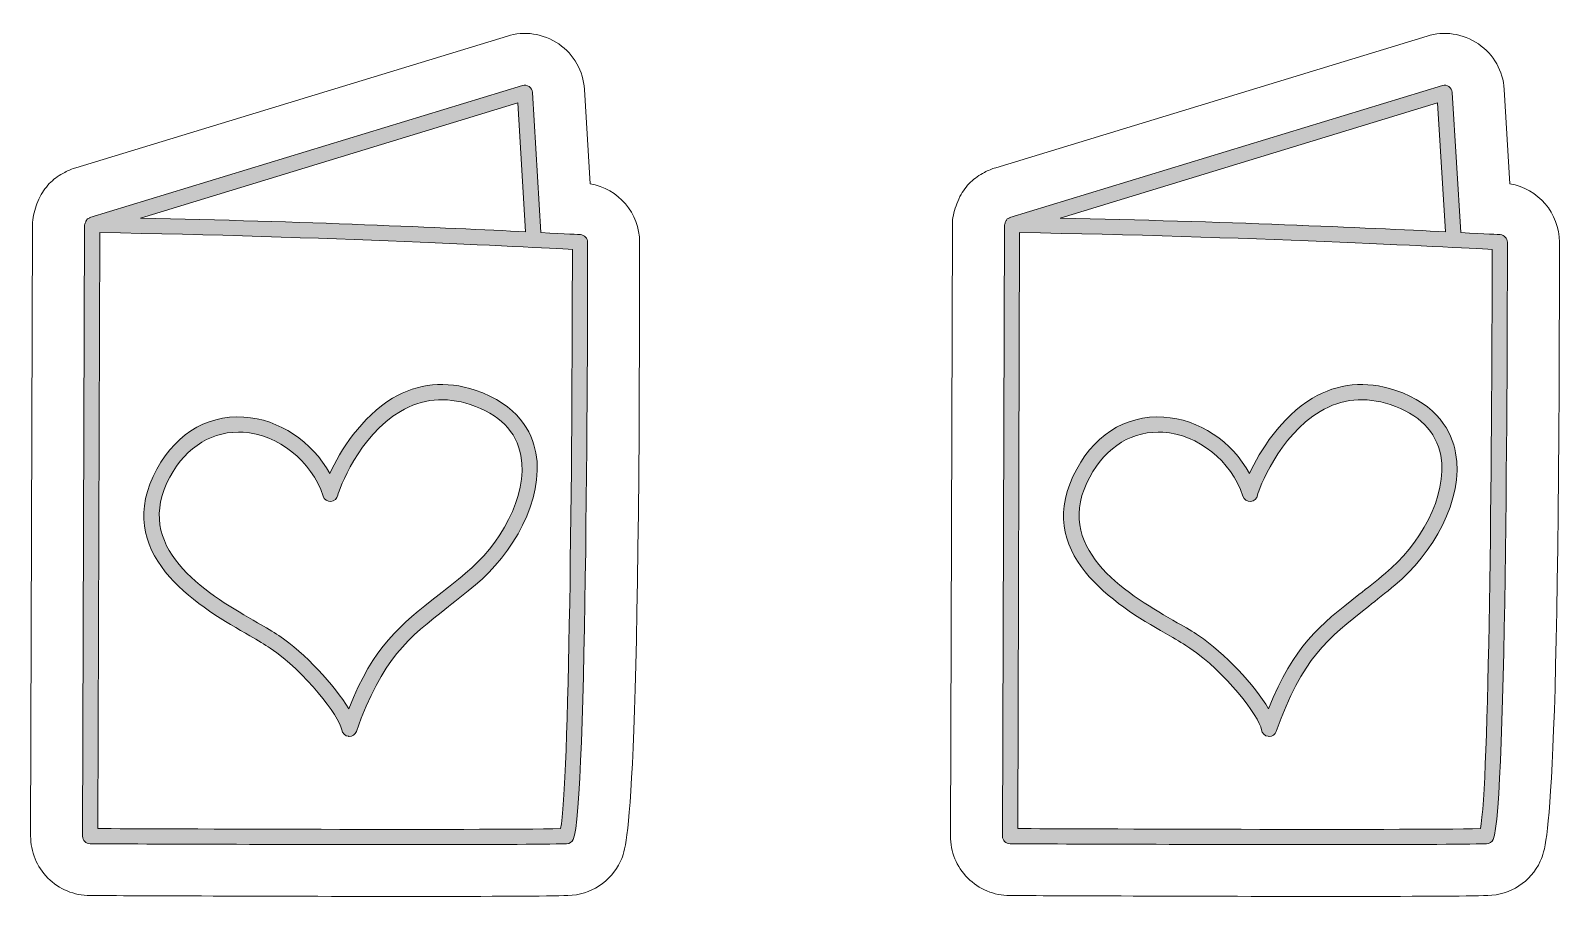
# Model space of a CAD drawing. Header units: inches. Extents: x 4.4 to 25.6, y -21 to -9.
import ezdxf

# ---------------------------------------------------------------- set-up
doc = ezdxf.new("R2010")
doc.units = ezdxf.units.IN
doc.header["$MEASUREMENT"] = 0
doc.layers.add('1', color=7, linetype='Continuous')

# ---------------------------------------------------------------- blocks, each defined once
blk = doc.blocks.new('block 2')
at = {"layer": '1', "lineweight": 0}
for points, knots in [([(12.016, -11.799), (12.008, -11.799), (11.809, -11.788), (11.467, -11.77), (11.467, -11.77), (11.349, -9.821), (11.349, -9.821), (11.347, -9.788), (11.33, -9.759), (11.303, -9.74), (11.276, -9.722), (11.243, -9.716), (11.212, -9.726), (11.212, -9.726), (5.196, -11.562), (5.196, -11.562), (5.195, -11.563), (5.195, -11.563), (5.194, -11.564), (5.179, -11.569), (5.164, -11.577), (5.153, -11.588), (5.149, -11.592), (5.15, -11.599), (5.146, -11.603), (5.138, -11.615), (5.134, -11.626), (5.131, -11.64), (5.129, -11.649), (5.121, -11.655), (5.121, -11.663), (5.121, -11.663), (5.094, -20.162), (5.094, -20.162), (5.094, -20.221), (5.141, -20.268), (5.2, -20.268), (5.237, -20.268), (7.727, -20.28), (9.675, -20.28), (10.658, -20.28), (11.503, -20.277), (11.824, -20.268), (11.865, -20.267), (11.901, -20.244), (11.917, -20.207), (12.11, -19.796), (12.116, -12.711), (12.116, -11.905), (12.116, -11.849), (12.072, -11.802), (12.016, -11.799)], [0, 0, 0, 0, 1, 1, 1, 2, 2, 2, 3, 3, 3, 4, 4, 4, 5, 5, 5, 6, 6, 6, 7, 7, 7, 8, 8, 8, 9, 9, 9, 10, 10, 10, 11, 11, 11, 12, 12, 12, 13, 13, 13, 14, 14, 14, 15, 15, 15, 16, 16, 16, 17, 17, 17, 17]), ([(11.254, -11.759), (10.19, -11.706), (8.134, -11.614), (5.897, -11.57), (5.897, -11.57), (11.145, -9.968), (11.145, -9.968), (11.145, -9.968), (11.254, -11.759), (11.254, -11.759)], [0, 0, 0, 0, 1, 1, 1, 2, 2, 2, 3, 3, 3, 3]), ([(11.741, -20.058), (10.685, -20.08), (6.066, -20.06), (5.306, -20.057), (5.306, -20.057), (5.332, -11.771), (5.332, -11.771), (8.434, -11.821), (11.337, -11.974), (11.904, -12.005), (11.903, -15.012), (11.859, -19.435), (11.741, -20.058)], [0, 0, 0, 0, 1, 1, 1, 2, 2, 2, 3, 3, 3, 4, 4, 4, 4])]:
    blk.add_open_spline(points, degree=3, knots=knots, dxfattribs=at)
blk = doc.blocks.new('block 3')
at = {"layer": '1', "lineweight": 0}
for points in [[(7.42, -17.378), (7.533, -17.443), (7.631, -17.499), (7.701, -17.547), (8.188, -17.878), (8.666, -18.491), (8.696, -18.685), (8.704, -18.733), (8.743, -18.77), (8.791, -18.774), (8.794, -18.774), (8.798, -18.775), (8.801, -18.775), (8.845, -18.775), (8.885, -18.747), (8.901, -18.705), (9.266, -17.688), (9.611, -17.417), (10.183, -16.968), (10.297, -16.878), (10.421, -16.781), (10.555, -16.67), (11.065, -16.248), (11.518, -15.481), (11.396, -14.831), (11.342, -14.544), (11.152, -14.161), (10.552, -13.961), (10.145, -13.826), (9.759, -13.864), (9.405, -14.074), (8.969, -14.332), (8.673, -14.81), (8.531, -15.121), (8.287, -14.676), (7.827, -14.365), (7.337, -14.335), (6.792, -14.303), (6.337, -14.604), (6.075, -15.161), (5.542, -16.298), (6.764, -17.001), (7.42, -17.378)], [(6.267, -15.251), (6.479, -14.799), (6.838, -14.545), (7.26, -14.545), (7.281, -14.545), (7.303, -14.545), (7.324, -14.547), (7.817, -14.576), (8.275, -14.942), (8.438, -15.435), (8.453, -15.482), (8.5, -15.511), (8.545, -15.508), (8.594, -15.505), (8.634, -15.469), (8.642, -15.422), (8.656, -15.347), (8.936, -14.598), (9.513, -14.256), (9.812, -14.079), (10.139, -14.047), (10.485, -14.162), (10.889, -14.296), (11.125, -14.534), (11.188, -14.87), (11.295, -15.439), (10.883, -16.125), (10.42, -16.507), (10.287, -16.617), (10.165, -16.713), (10.052, -16.802), (9.498, -17.237), (9.147, -17.513), (8.794, -18.39), (8.598, -18.063), (8.187, -17.621), (7.82, -17.372), (7.746, -17.322), (7.644, -17.263), (7.525, -17.194), (6.886, -16.827), (5.816, -16.212), (6.267, -15.251)]]:
    blk.add_open_spline(points, degree=3, knots=[0, 0, 0, 0, 1, 1, 1, 2, 2, 2, 3, 3, 3, 4, 4, 4, 5, 5, 5, 6, 6, 6, 7, 7, 7, 8, 8, 8, 9, 9, 9, 10, 10, 10, 11, 11, 11, 12, 12, 12, 13, 13, 13, 14, 14, 14, 14], dxfattribs=at)
blk = doc.blocks.new('block 4')
at = {"layer": '1', "lineweight": 0}
for points, knots in [([(24.806, -11.799), (24.798, -11.799), (24.599, -11.788), (24.257, -11.77), (24.257, -11.77), (24.139, -9.821), (24.139, -9.821), (24.137, -9.788), (24.12, -9.759), (24.093, -9.74), (24.066, -9.722), (24.033, -9.716), (24.002, -9.726), (24.002, -9.726), (17.986, -11.562), (17.986, -11.562), (17.985, -11.563), (17.985, -11.563), (17.984, -11.564), (17.969, -11.569), (17.954, -11.577), (17.943, -11.588), (17.939, -11.592), (17.94, -11.599), (17.936, -11.603), (17.928, -11.615), (17.924, -11.626), (17.921, -11.64), (17.919, -11.649), (17.911, -11.655), (17.911, -11.663), (17.911, -11.663), (17.884, -20.162), (17.884, -20.162), (17.884, -20.221), (17.931, -20.268), (17.99, -20.268), (18.027, -20.268), (20.517, -20.28), (22.465, -20.28), (23.448, -20.28), (24.293, -20.277), (24.615, -20.268), (24.655, -20.267), (24.691, -20.244), (24.708, -20.207), (24.9, -19.796), (24.906, -12.711), (24.906, -11.905), (24.906, -11.849), (24.862, -11.802), (24.806, -11.799)], [0, 0, 0, 0, 1, 1, 1, 2, 2, 2, 3, 3, 3, 4, 4, 4, 5, 5, 5, 6, 6, 6, 7, 7, 7, 8, 8, 8, 9, 9, 9, 10, 10, 10, 11, 11, 11, 12, 12, 12, 13, 13, 13, 14, 14, 14, 15, 15, 15, 16, 16, 16, 17, 17, 17, 17]), ([(24.044, -11.759), (22.98, -11.706), (20.924, -11.614), (18.687, -11.57), (18.687, -11.57), (23.935, -9.968), (23.935, -9.968), (23.935, -9.968), (24.044, -11.759), (24.044, -11.759)], [0, 0, 0, 0, 1, 1, 1, 2, 2, 2, 3, 3, 3, 3]), ([(24.531, -20.058), (23.475, -20.08), (18.856, -20.06), (18.096, -20.057), (18.096, -20.057), (18.122, -11.771), (18.122, -11.771), (21.225, -11.821), (24.127, -11.974), (24.694, -12.005), (24.693, -15.012), (24.649, -19.435), (24.531, -20.058)], [0, 0, 0, 0, 1, 1, 1, 2, 2, 2, 3, 3, 3, 4, 4, 4, 4])]:
    blk.add_open_spline(points, degree=3, knots=knots, dxfattribs=at)
blk = doc.blocks.new('block 5')
at = {"layer": '1', "lineweight": 0}
for points in [[(20.21, -17.378), (20.323, -17.443), (20.421, -17.499), (20.491, -17.547), (20.978, -17.878), (21.456, -18.491), (21.486, -18.685), (21.494, -18.733), (21.533, -18.77), (21.581, -18.774), (21.585, -18.774), (21.588, -18.775), (21.591, -18.775), (21.636, -18.775), (21.675, -18.747), (21.691, -18.705), (22.056, -17.688), (22.401, -17.417), (22.973, -16.968), (23.087, -16.878), (23.211, -16.781), (23.345, -16.67), (23.855, -16.248), (24.308, -15.481), (24.186, -14.831), (24.133, -14.544), (23.942, -14.161), (23.342, -13.961), (22.935, -13.826), (22.55, -13.864), (22.195, -14.074), (21.759, -14.332), (21.463, -14.81), (21.321, -15.121), (21.077, -14.676), (20.617, -14.365), (20.127, -14.335), (19.582, -14.303), (19.127, -14.604), (18.865, -15.161), (18.332, -16.298), (19.554, -17.001), (20.21, -17.378)], [(19.057, -15.251), (19.269, -14.799), (19.628, -14.545), (20.05, -14.545), (20.071, -14.545), (20.093, -14.545), (20.115, -14.547), (20.607, -14.576), (21.065, -14.942), (21.228, -15.435), (21.243, -15.482), (21.29, -15.511), (21.335, -15.508), (21.384, -15.505), (21.424, -15.469), (21.432, -15.422), (21.446, -15.347), (21.726, -14.598), (22.303, -14.256), (22.602, -14.079), (22.929, -14.047), (23.275, -14.162), (23.679, -14.296), (23.915, -14.534), (23.978, -14.87), (24.085, -15.439), (23.673, -16.125), (23.21, -16.507), (23.077, -16.617), (22.955, -16.713), (22.842, -16.802), (22.288, -17.237), (21.937, -17.513), (21.584, -18.39), (21.389, -18.063), (20.977, -17.621), (20.61, -17.372), (20.537, -17.322), (20.434, -17.263), (20.315, -17.194), (19.676, -16.827), (18.606, -16.212), (19.057, -15.251)]]:
    blk.add_open_spline(points, degree=3, knots=[0, 0, 0, 0, 1, 1, 1, 2, 2, 2, 3, 3, 3, 4, 4, 4, 5, 5, 5, 6, 6, 6, 7, 7, 7, 8, 8, 8, 9, 9, 9, 10, 10, 10, 11, 11, 11, 12, 12, 12, 13, 13, 13, 14, 14, 14, 14], dxfattribs=at)

msp = doc.modelspace()

# ---------------------------------------------------------------- hatches: boundary and pattern name
at = {"layer": '1', "true_color": 0xffffff}
h = msp.add_hatch(color=7, dxfattribs=at)
h.dxf.hatch_style = 2
edge = h.paths.add_edge_path()
edge.add_spline(control_points=[(12.016, -11.799), (12.008, -11.799), (11.809, -11.788), (11.467, -11.77), (11.467, -11.77), (11.349, -9.821), (11.349, -9.821), (11.347, -9.788), (11.33, -9.759), (11.303, -9.74), (11.276, -9.722), (11.243, -9.716), (11.212, -9.726), (11.212, -9.726), (5.196, -11.562), (5.196, -11.562), (5.195, -11.563), (5.195, -11.563), (5.194, -11.564), (5.179, -11.569), (5.164, -11.577), (5.153, -11.588), (5.149, -11.592), (5.15, -11.599), (5.146, -11.603), (5.138, -11.615), (5.134, -11.626), (5.131, -11.64), (5.129, -11.649), (5.121, -11.655), (5.121, -11.663), (5.121, -11.663), (5.094, -20.162), (5.094, -20.162), (5.094, -20.221), (5.141, -20.268), (5.2, -20.268), (5.237, -20.268), (7.727, -20.28), (9.675, -20.28), (10.658, -20.28), (11.503, -20.277), (11.824, -20.268), (11.865, -20.267), (11.901, -20.244), (11.917, -20.207), (12.11, -19.796), (12.116, -12.711), (12.116, -11.905), (12.116, -11.849), (12.072, -11.802), (12.016, -11.799)], knot_values=[0, 0, 0, 0, 1, 1, 1, 2, 2, 2, 3, 3, 3, 4, 4, 4, 5, 5, 5, 6, 6, 6, 7, 7, 7, 8, 8, 8, 9, 9, 9, 10, 10, 10, 11, 11, 11, 12, 12, 12, 13, 13, 13, 14, 14, 14, 15, 15, 15, 16, 16, 16, 17, 17, 17, 17], degree=3, periodic=1)
edge = h.paths.add_edge_path()
edge.add_spline(control_points=[(11.254, -11.759), (10.19, -11.706), (8.134, -11.614), (5.897, -11.57), (5.897, -11.57), (11.145, -9.968), (11.145, -9.968), (11.145, -9.968), (11.254, -11.759), (11.254, -11.759)], knot_values=[0, 0, 0, 0, 1, 1, 1, 2, 2, 2, 3, 3, 3, 3], degree=3, periodic=1)
edge = h.paths.add_edge_path()
edge.add_spline(control_points=[(11.741, -20.058), (10.685, -20.08), (6.066, -20.06), (5.306, -20.057), (5.306, -20.057), (5.332, -11.771), (5.332, -11.771), (8.434, -11.821), (11.337, -11.974), (11.904, -12.005), (11.903, -15.012), (11.859, -19.435), (11.741, -20.058)], knot_values=[0, 0, 0, 0, 1, 1, 1, 2, 2, 2, 3, 3, 3, 4, 4, 4, 4], degree=3, periodic=1)
edge = h.paths.add_edge_path()
edge.add_spline(control_points=[(7.42, -17.378), (7.533, -17.443), (7.631, -17.499), (7.701, -17.547), (8.188, -17.878), (8.666, -18.491), (8.696, -18.685), (8.704, -18.733), (8.743, -18.77), (8.791, -18.774), (8.794, -18.774), (8.798, -18.775), (8.801, -18.775), (8.845, -18.775), (8.885, -18.747), (8.901, -18.705), (9.266, -17.688), (9.611, -17.417), (10.183, -16.968), (10.297, -16.878), (10.421, -16.781), (10.555, -16.67), (11.065, -16.248), (11.518, -15.481), (11.396, -14.831), (11.342, -14.544), (11.152, -14.161), (10.552, -13.961), (10.145, -13.826), (9.759, -13.864), (9.405, -14.074), (8.969, -14.332), (8.673, -14.81), (8.531, -15.121), (8.287, -14.676), (7.827, -14.365), (7.337, -14.335), (6.792, -14.303), (6.337, -14.604), (6.075, -15.161), (5.542, -16.298), (6.764, -17.001), (7.42, -17.378)], knot_values=[0, 0, 0, 0, 1, 1, 1, 2, 2, 2, 3, 3, 3, 4, 4, 4, 5, 5, 5, 6, 6, 6, 7, 7, 7, 8, 8, 8, 9, 9, 9, 10, 10, 10, 11, 11, 11, 12, 12, 12, 13, 13, 13, 14, 14, 14, 14], degree=3, periodic=1)
edge = h.paths.add_edge_path()
edge.add_spline(control_points=[(6.267, -15.251), (6.479, -14.799), (6.838, -14.545), (7.26, -14.545), (7.281, -14.545), (7.303, -14.545), (7.324, -14.547), (7.817, -14.576), (8.275, -14.942), (8.438, -15.435), (8.453, -15.482), (8.5, -15.511), (8.545, -15.508), (8.594, -15.505), (8.634, -15.469), (8.642, -15.422), (8.656, -15.347), (8.936, -14.598), (9.513, -14.256), (9.812, -14.079), (10.139, -14.047), (10.485, -14.162), (10.889, -14.296), (11.125, -14.534), (11.188, -14.87), (11.295, -15.439), (10.883, -16.125), (10.42, -16.507), (10.287, -16.617), (10.165, -16.713), (10.052, -16.802), (9.498, -17.237), (9.147, -17.513), (8.794, -18.39), (8.598, -18.063), (8.187, -17.621), (7.82, -17.372), (7.746, -17.322), (7.644, -17.263), (7.525, -17.194), (6.886, -16.827), (5.816, -16.212), (6.267, -15.251)], knot_values=[0, 0, 0, 0, 1, 1, 1, 2, 2, 2, 3, 3, 3, 4, 4, 4, 5, 5, 5, 6, 6, 6, 7, 7, 7, 8, 8, 8, 9, 9, 9, 10, 10, 10, 11, 11, 11, 12, 12, 12, 13, 13, 13, 14, 14, 14, 14], degree=3, periodic=1)
h = msp.add_hatch(color=7, dxfattribs=at)
h.dxf.hatch_style = 2
edge = h.paths.add_edge_path()
edge.add_spline(control_points=[(24.806, -11.799), (24.798, -11.799), (24.599, -11.788), (24.257, -11.77), (24.257, -11.77), (24.139, -9.821), (24.139, -9.821), (24.137, -9.788), (24.12, -9.759), (24.093, -9.74), (24.066, -9.722), (24.033, -9.716), (24.002, -9.726), (24.002, -9.726), (17.986, -11.562), (17.986, -11.562), (17.985, -11.563), (17.985, -11.563), (17.984, -11.564), (17.969, -11.569), (17.954, -11.577), (17.943, -11.588), (17.939, -11.592), (17.94, -11.599), (17.936, -11.603), (17.928, -11.615), (17.924, -11.626), (17.921, -11.64), (17.919, -11.649), (17.911, -11.655), (17.911, -11.663), (17.911, -11.663), (17.884, -20.162), (17.884, -20.162), (17.884, -20.221), (17.931, -20.268), (17.99, -20.268), (18.027, -20.268), (20.517, -20.28), (22.465, -20.28), (23.448, -20.28), (24.293, -20.277), (24.615, -20.268), (24.655, -20.267), (24.691, -20.244), (24.708, -20.207), (24.9, -19.796), (24.906, -12.711), (24.906, -11.905), (24.906, -11.849), (24.862, -11.802), (24.806, -11.799)], knot_values=[0, 0, 0, 0, 1, 1, 1, 2, 2, 2, 3, 3, 3, 4, 4, 4, 5, 5, 5, 6, 6, 6, 7, 7, 7, 8, 8, 8, 9, 9, 9, 10, 10, 10, 11, 11, 11, 12, 12, 12, 13, 13, 13, 14, 14, 14, 15, 15, 15, 16, 16, 16, 17, 17, 17, 17], degree=3, periodic=1)
edge = h.paths.add_edge_path()
edge.add_spline(control_points=[(24.044, -11.759), (22.98, -11.706), (20.924, -11.614), (18.687, -11.57), (18.687, -11.57), (23.935, -9.968), (23.935, -9.968), (23.935, -9.968), (24.044, -11.759), (24.044, -11.759)], knot_values=[0, 0, 0, 0, 1, 1, 1, 2, 2, 2, 3, 3, 3, 3], degree=3, periodic=1)
edge = h.paths.add_edge_path()
edge.add_spline(control_points=[(24.531, -20.058), (23.475, -20.08), (18.856, -20.06), (18.096, -20.057), (18.096, -20.057), (18.122, -11.771), (18.122, -11.771), (21.225, -11.821), (24.127, -11.974), (24.694, -12.005), (24.693, -15.012), (24.649, -19.435), (24.531, -20.058)], knot_values=[0, 0, 0, 0, 1, 1, 1, 2, 2, 2, 3, 3, 3, 4, 4, 4, 4], degree=3, periodic=1)
edge = h.paths.add_edge_path()
edge.add_spline(control_points=[(20.21, -17.378), (20.323, -17.443), (20.421, -17.499), (20.491, -17.547), (20.978, -17.878), (21.456, -18.491), (21.486, -18.685), (21.494, -18.733), (21.533, -18.77), (21.581, -18.774), (21.585, -18.774), (21.588, -18.775), (21.591, -18.775), (21.636, -18.775), (21.675, -18.747), (21.691, -18.705), (22.056, -17.688), (22.401, -17.417), (22.973, -16.968), (23.087, -16.878), (23.211, -16.781), (23.345, -16.67), (23.855, -16.248), (24.308, -15.481), (24.186, -14.831), (24.133, -14.544), (23.942, -14.161), (23.342, -13.961), (22.935, -13.826), (22.55, -13.864), (22.195, -14.074), (21.759, -14.332), (21.463, -14.81), (21.321, -15.121), (21.077, -14.676), (20.617, -14.365), (20.127, -14.335), (19.582, -14.303), (19.127, -14.604), (18.865, -15.161), (18.332, -16.298), (19.554, -17.001), (20.21, -17.378)], knot_values=[0, 0, 0, 0, 1, 1, 1, 2, 2, 2, 3, 3, 3, 4, 4, 4, 5, 5, 5, 6, 6, 6, 7, 7, 7, 8, 8, 8, 9, 9, 9, 10, 10, 10, 11, 11, 11, 12, 12, 12, 13, 13, 13, 14, 14, 14, 14], degree=3, periodic=1)
edge = h.paths.add_edge_path()
edge.add_spline(control_points=[(19.057, -15.251), (19.269, -14.799), (19.628, -14.545), (20.05, -14.545), (20.071, -14.545), (20.093, -14.545), (20.115, -14.547), (20.607, -14.576), (21.065, -14.942), (21.228, -15.435), (21.243, -15.482), (21.29, -15.511), (21.335, -15.508), (21.384, -15.505), (21.424, -15.469), (21.432, -15.422), (21.446, -15.347), (21.726, -14.598), (22.303, -14.256), (22.602, -14.079), (22.929, -14.047), (23.275, -14.162), (23.679, -14.296), (23.915, -14.534), (23.978, -14.87), (24.085, -15.439), (23.673, -16.125), (23.21, -16.507), (23.077, -16.617), (22.955, -16.713), (22.842, -16.802), (22.288, -17.237), (21.937, -17.513), (21.584, -18.39), (21.389, -18.063), (20.977, -17.621), (20.61, -17.372), (20.537, -17.322), (20.434, -17.263), (20.315, -17.194), (19.676, -16.827), (18.606, -16.212), (19.057, -15.251)], knot_values=[0, 0, 0, 0, 1, 1, 1, 2, 2, 2, 3, 3, 3, 4, 4, 4, 5, 5, 5, 6, 6, 6, 7, 7, 7, 8, 8, 8, 9, 9, 9, 10, 10, 10, 11, 11, 11, 12, 12, 12, 13, 13, 13, 14, 14, 14, 14], degree=3, periodic=1)

# ---------------------------------------------------------------- linework, layer by layer
at = {"layer": '1', "color": 12, "lineweight": 9, "true_color": 0xd00017}
for points in [[(12.15, -11.091), (12.15, -11.091), (12.071, -9.779), (12.071, -9.779), (12.056, -9.525), (11.927, -9.295), (11.714, -9.148), (11.501, -9.001), (11.228, -8.962), (11, -9.038), (11, -9.038), (5.001, -10.869), (5.001, -10.869), (4.947, -10.884), (4.895, -10.906), (4.846, -10.933), (4.772, -10.97), (4.706, -11.015), (4.652, -11.068), (4.593, -11.125), (4.542, -11.195), (4.504, -11.27), (4.479, -11.318), (4.461, -11.361), (4.449, -11.397), (4.417, -11.482), (4.398, -11.574), (4.398, -11.661), (4.398, -11.661), (4.371, -20.16), (4.371, -20.16), (4.37, -20.38), (4.455, -20.587), (4.611, -20.744), (4.767, -20.901), (4.975, -20.987), (5.198, -20.988), (5.284, -20.988), (7.745, -21), (9.675, -21), (10.824, -21), (11.554, -20.996), (11.843, -20.988), (12.158, -20.98), (12.437, -20.798), (12.573, -20.511), (12.66, -20.327), (12.839, -19.944), (12.839, -11.905), (12.839, -11.499), (12.543, -11.158), (12.15, -11.091)], [(24.94, -11.091), (24.94, -11.091), (24.861, -9.779), (24.861, -9.779), (24.846, -9.525), (24.717, -9.295), (24.504, -9.148), (24.291, -9.001), (24.018, -8.962), (23.79, -9.038), (23.79, -9.038), (17.791, -10.869), (17.791, -10.869), (17.737, -10.884), (17.685, -10.906), (17.636, -10.933), (17.562, -10.97), (17.497, -11.015), (17.442, -11.068), (17.383, -11.125), (17.332, -11.195), (17.294, -11.27), (17.269, -11.318), (17.251, -11.361), (17.239, -11.397), (17.207, -11.482), (17.188, -11.574), (17.188, -11.661), (17.188, -11.661), (17.161, -20.16), (17.161, -20.16), (17.16, -20.38), (17.246, -20.587), (17.401, -20.744), (17.557, -20.901), (17.765, -20.987), (17.988, -20.988), (18.074, -20.988), (20.535, -21), (22.465, -21), (23.614, -21), (24.344, -20.996), (24.633, -20.988), (24.948, -20.98), (25.228, -20.798), (25.363, -20.511), (25.45, -20.327), (25.629, -19.944), (25.629, -11.905), (25.629, -11.499), (25.333, -11.158), (24.94, -11.091)]]:
    msp.add_open_spline(points, degree=3, knots=[0, 0, 0, 0, 1, 1, 1, 2, 2, 2, 3, 3, 3, 4, 4, 4, 5, 5, 5, 6, 6, 6, 7, 7, 7, 8, 8, 8, 9, 9, 9, 10, 10, 10, 11, 11, 11, 12, 12, 12, 13, 13, 13, 14, 14, 14, 15, 15, 15, 16, 16, 16, 17, 17, 17, 17], dxfattribs=at)

# ---------------------------------------------------------------- block references
at = {"layer": '1'}
for name in ['block 2', 'block 4', 'block 3', 'block 5']:
    msp.add_blockref(name, (0, 0), dxfattribs=at)

doc.saveas('drawing.dxf')
